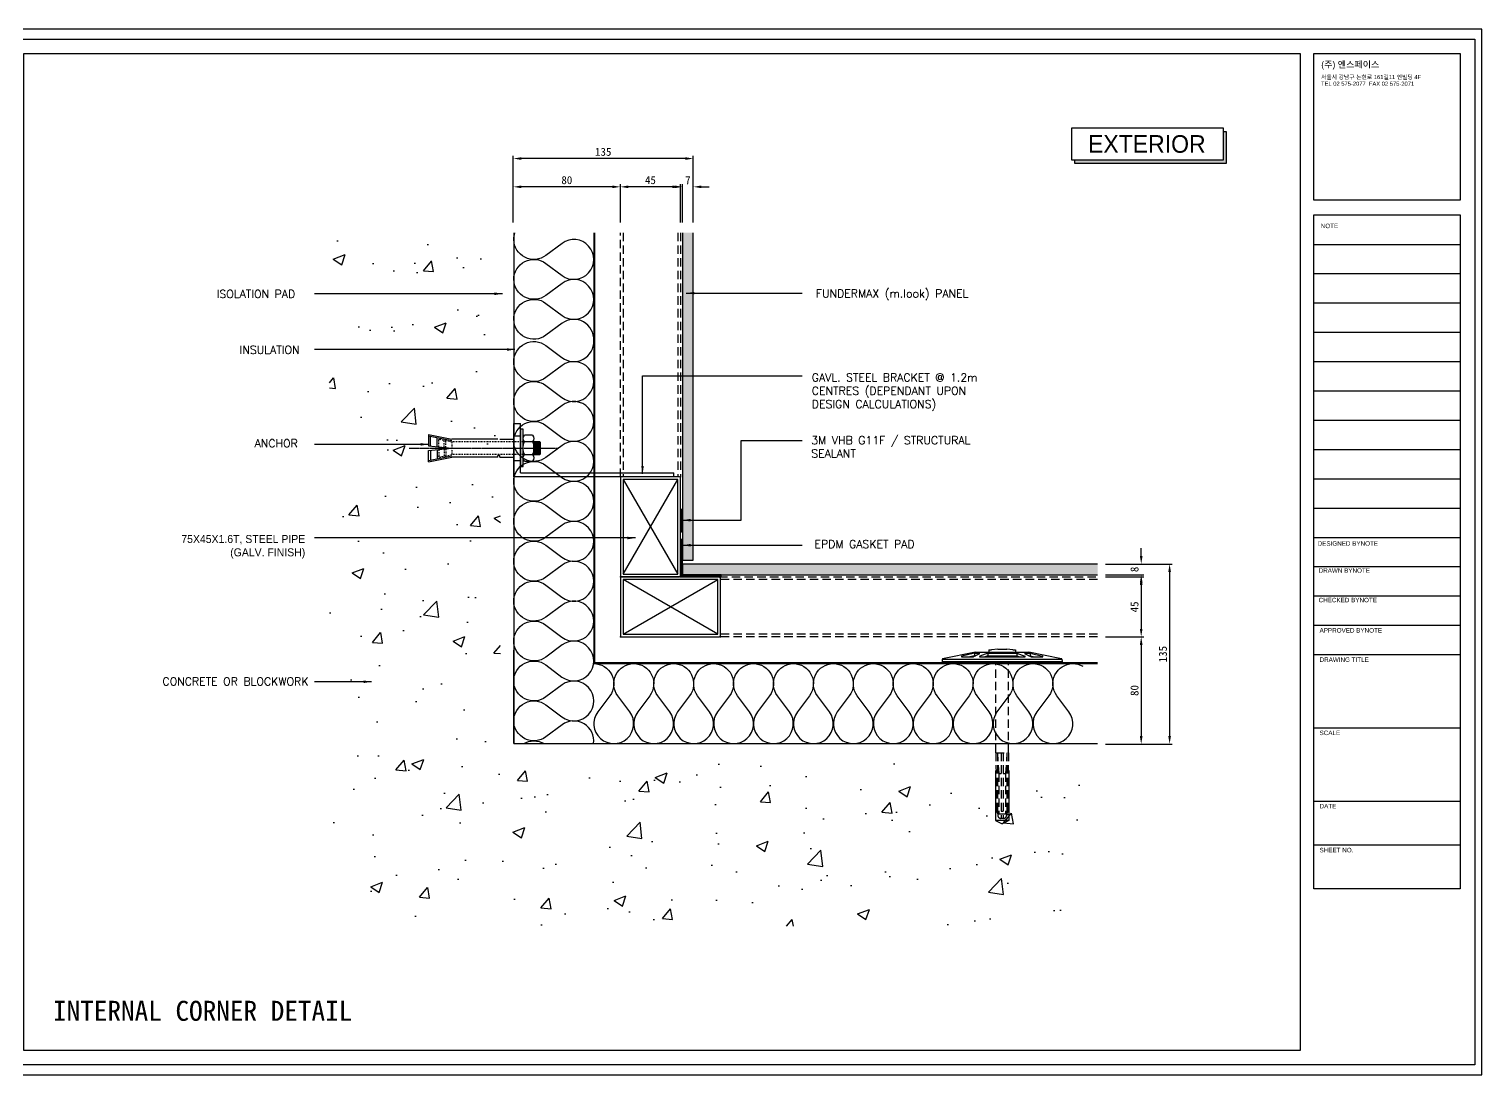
# Model space of a CAD drawing. Header units: millimetres. Extents: x 6755 to 21493, y 282 to 5565.
# Drawn here: x 19294 to 20384, y 2635 to 3419 of the extents above; entities that cross this region are included whole.
import ezdxf

# ---------------------------------------------------------------- set-up
doc = ezdxf.new("R2010")
doc.units = ezdxf.units.MM
doc.header["$MEASUREMENT"] = 0
for name, pattern in [('CENTER', [7.75, 7.25, -0.25, 0, -0.25]), ('DASHDOTX2', [2, 1, -0.5, 0, -0.5]), ('DASHED2', [9.525, 6.35, -3.175]), ('HIDDEN', [0.375, 0.25, -0.125])]:
    doc.linetypes.add(name, pattern=pattern)
for name, color, linetype in [('3', 3, 'Continuous'), ('Bolt', 1, 'Continuous'), ('BREATHER', 150, 'Continuous'), ('DIM', 1, 'Continuous'), ('Dims', 1, 'Continuous'), ('Dämmstoff Miwo', 6, 'Continuous'), ('INSULATION', 2, 'Continuous'), ('Pressings', 3, 'Continuous'), ('Structure', 6, 'Continuous')]:
    doc.layers.add(name, color=color, linetype=linetype)
for name, color, linetype, true_color in [('4', 4, 'Continuous', 0x00ffff), ('Components', 7, 'Continuous', 0x000000), ('nt', 7, 'Continuous', 0x994c00), ('TE 07', 7, 'Continuous', 0x000000), ('TEXT', 2, 'Continuous', 0xffff00)]:
    doc.layers.add(name, color=color, linetype=linetype, true_color=true_color)
doc.styles.add('Arial', font='arial.ttf')
doc.styles.add('HY울릉도L', font='Dotum.ttf')
doc.styles.add('style1', font='simplex.shx')
doc.dimstyles.new('Telling', dxfattribs={"dimscale": 2, "dimtxt": 3, "dimasz": 3, "dimexe": 1, "dimexo": 3, "dimgap": 1, "dimtad": 1, "dimdec": 1, "dimrnd": 1, "dimdsep": 46, "dimtxsty": 'Standard', "dimcen": 3, "dimclrd": 1, "dimclre": 1, "dimclrt": 2, "dimadec": 0, "dimazin": 0, "dimtfac": 1, "dimtdec": 1, "dimtofl": 0, "dimtmove": 0, "dimatfit": 0, "dimfxl": 1, "dimtolj": 1, "dimtzin": 0, "dimlwe": -1, "dimarcsym": 0})

# ---------------------------------------------------------------- blocks, each defined once
blk = doc.blocks.new('AL-TEMPLATE')
at = {"color": 9, "true_color": 0xc0c0c0}
for p, q in [((2716.82, 1392.97), (2800.02, 1392.97)), ((2716.82, 1376.33), (2800.02, 1376.33)), ((2716.82, 1359.69), (2800.02, 1359.69)), ((2716.82, 1343.05), (2800.02, 1343.05)), ((2716.82, 1326.41), (2800.02, 1326.41)), ((2716.82, 1309.77), (2800.02, 1309.77)), ((2716.82, 1293.13), (2800.02, 1293.13)), ((2716.82, 1276.49), (2800.02, 1276.49)), ((2716.82, 1259.85), (2800.02, 1259.85)), ((2716.82, 1243.21), (2800.02, 1243.21)), ((2716.82, 1209.93), (2800.02, 1209.93)), ((2716.82, 1193.29), (2800.02, 1193.29)), ((2716.82, 1176.65), (2800.02, 1176.65)), ((2716.82, 1118.41), (2800.02, 1118.41)), ((2716.82, 1076.81), (2800.02, 1076.81)), ((2716.82, 1051.85), (2800.02, 1051.85))]:
    blk.add_line(p, q, dxfattribs=at)
for points in [[(1976.34, 1509.45), (2808.34, 1509.45), (2808.34, 927.05), (1976.34, 927.05)], [(2716.82, 1501.32), (2800.02, 1501.32), (2800.02, 1418.12), (2716.82, 1418.12)], [(2716.82, 1409.8), (2800.02, 1409.8), (2800.02, 1026.89), (2716.82, 1026.89)]]:
    blk.add_lwpolyline(points, close=True, dxfattribs=at)
for points in [[(2716.82, 1226.57), (2800.02, 1226.57)], [(2716.82, 1160.01), (2800.02, 1160.01)]]:
    blk.add_lwpolyline(points, dxfattribs=at)
at = {"layer": 'nt', "color": 254, "linetype": 'Continuous', "true_color": 0xd6d6d6}
blk.add_lwpolyline([(1972.34, 1515.25), (1972.34, 921.25), (2812.34, 921.25), (2812.34, 1515.25)], close=True, dxfattribs=at)
at = {"layer": 'TE 07'}
blk.add_lwpolyline([(1984.07, 1501.32), (2709.08, 1501.32), (2709.08, 935.18), (1984.07, 935.18)], close=True, dxfattribs=at)
at = {"color": 150, "true_color": 0x007fff, "insert": (2721.06, 1496.93), "char_height": 3.6698, "width": 35.1369, "attachment_point": 1, "line_spacing_factor": 0.963855}
blk.add_mtext('\\fExpo M;(주) 엔스페이스', dxfattribs=at)
at = {"color": 7, "true_color": 0xffffff, "insert": (2720.94, 1489.17), "char_height": 2.3487, "width": 61.8214, "attachment_point": 1, "line_spacing_factor": 0.963855, "style": 'Arial'}
blk.add_mtext('\\fArial;서울시 강남구 논현로 161길11 엔빌딩 4F\\PTEL 02 575-2077  FAX 02 575-2071', dxfattribs=at)
at = {"color": 9, "true_color": 0xc0c0c0, "char_height": 2.5559, "attachment_point": 1, "line_spacing_factor": 0.963855}
for s, insert, width in [('\\fArial;NOTE', (2720.76, 1404.73), 11.9173), ('\\fArial;DESIGNED BYNOTE', (2719.01, 1224.39), 36.0906), ('\\fArial;DRAWN BYNOTE', (2719.56, 1209.04), 30.9788), ('\\fArial;CHECKED BYNOTE', (2719.56, 1192.25), 35.0282), ('\\fArial;APPROVED BYNOTE', (2720.1, 1175.04), 37.5533), ('\\fArial;DRAWING TITLE', (2720.1, 1158.4), 29.8086), ('\\fArial;SCALE', (2720.1, 1116.8), 13.8111), ('\\fArial;DATE', (2720.1, 1075.2), 11.517), ('\\fArial;SHEET NO.', (2720.1, 1050.24), 21.1247)]:
    blk.add_mtext(s, dxfattribs=dict(at, insert=insert, width=width))
blk = doc.blocks.new('Insulation Anchor')
at = {"layer": 'Components'}
for p, q in [((23834.6, 1327.2), (23832.3, 1322.3)), ((23834.6, 1317.3), (23832.3, 1322.3)), ((23834.6, 1317.3), (23834.6, 1327.2)), ((23872.3, 1327.2), (23834.6, 1327.2)), ((23872.3, 1317.3), (23834.6, 1317.3))]:
    blk.add_line(p, q, dxfattribs=at)
for points in [[(23953.9, 1367.3), (23952.3, 1366.3)], [(23952.3, 1366.3), (23952.3, 1278.3)], [(23953.9, 1367.3), (23953.9, 1277.3)], [(23955.6, 1367.2), (23953.9, 1367.3)], [(23955.6, 1367.2), (23955.6, 1277.5)], [(23955.9, 1366.9), (23955.9, 1366.9), (23955.9, 1366.9), (23955.9, 1367), (23955.8, 1367), (23955.8, 1367.1), (23955.7, 1367.1), (23955.6, 1367.2)], [(23960.9, 1342.3), (23955.9, 1366.9)], [(23957.8, 1352.5), (23957.8, 1352.5), (23957.8, 1352.6), (23957.8, 1352.7), (23957.7, 1352.7), (23957.6, 1352.7), (23957.6, 1352.7), (23957.5, 1352.7), (23957.4, 1352.6), (23957.3, 1352.5), (23957.3, 1352.5)], [(23957.3, 1352.5), (23957.3, 1344.1)], [(23960.1, 1343.1), (23957.8, 1352.5)], [(23958.2, 1343.1), (23957.3, 1346.6)], [(23957.3, 1344.1), (23957.4, 1343.9)], [(23959.7, 1339.4), (23957.4, 1343.9)], [(23958.2, 1343.1), (23958.2, 1342.4)], [(23960.1, 1343.1), (23958.2, 1343.1)], [(23960.1, 1343.1), (23960.1, 1339.5)], [(23960.9, 1342.3), (23960.9, 1302.3)], [(23957.8, 1339), (23957.8, 1339), (23957.8, 1339.1), (23957.7, 1339.1), (23957.7, 1339.2), (23957.6, 1339.2), (23957.6, 1339.2), (23957.5, 1339.2), (23957.5, 1339.1), (23957.4, 1339.1), (23957.4, 1339), (23957.3, 1339), (23957.3, 1339), (23957.3, 1338.9)], [(23957.3, 1338.9), (23957.3, 1305.3)], [(23960.1, 1333.1), (23958.2, 1333.1), (23957.3, 1335.3)], [(23960.1, 1333.1), (23957.8, 1339)], [(23958.2, 1333.1), (23958.2, 1311.2)], [(23959.7, 1339.4), (23959.7, 1339.4), (23959.7, 1339.3), (23959.8, 1339.3), (23959.8, 1339.3), (23959.9, 1339.3), (23960, 1339.3), (23960, 1339.3), (23960, 1339.3), (23960, 1339.4), (23960.1, 1339.4), (23960.1, 1339.5), (23960.1, 1339.5)], [(23960.1, 1333.1), (23960.1, 1311.2)], [(23962.6, 1332.3), (23960.9, 1332.3)], [(23962.6, 1332.3), (23962.6, 1330.3)], [(23963.1, 1325.6), (23962.6, 1330.3)], [(23958.2, 1327.2), (23957.3, 1327.2)], [(23962.6, 1314.3), (23963.1, 1318.9)], [(23963.1, 1325.6), (23963.1, 1318.9)], [(23958.2, 1317.4), (23957.3, 1317.4)], [(23960.1, 1311.2), (23958.2, 1311.2), (23957.3, 1309)], [(23960.1, 1311.2), (23957.8, 1305.2)], [(23962.6, 1312.3), (23960.9, 1312.3)], [(23962.6, 1314.3), (23962.6, 1312.3)], [(23955.9, 1277.7), (23960.9, 1302.3)], [(23957.3, 1305.3), (23957.3, 1305.2), (23957.4, 1305.2), (23957.4, 1305.1), (23957.5, 1305.1), (23957.5, 1305.1), (23957.6, 1305.1), (23957.6, 1305.1), (23957.7, 1305.1), (23957.7, 1305.1), (23957.8, 1305.1), (23957.8, 1305.2)], [(23960.1, 1301.4), (23958.2, 1301.4), (23957.3, 1297.9)], [(23957.4, 1300.6), (23957.3, 1300.4)], [(23957.3, 1300.4), (23957.3, 1292.2)], [(23959.7, 1305.1), (23957.4, 1300.6)], [(23960.1, 1301.4), (23957.8, 1292.1)], [(23958.2, 1302.3), (23958.2, 1301.4)], [(23960.1, 1305), (23960.1, 1305.1), (23960.1, 1305.1), (23960, 1305.2), (23960, 1305.2), (23960, 1305.3), (23959.9, 1305.3), (23959.8, 1305.3), (23959.8, 1305.2), (23959.7, 1305.2), (23959.7, 1305.2), (23959.7, 1305.1)], [(23960.1, 1305), (23960.1, 1301.4)], [(23957.3, 1292.2), (23957.3, 1292.1), (23957.3, 1292), (23957.4, 1292), (23957.4, 1291.9), (23957.5, 1291.9), (23957.5, 1291.9), (23957.6, 1291.9), (23957.6, 1291.9), (23957.7, 1291.9), (23957.7, 1291.9), (23957.8, 1291.9), (23957.8, 1292), (23957.8, 1292), (23957.8, 1292.1)], [(23955.6, 1277.5), (23953.9, 1277.3), (23952.3, 1278.3)], [(23955.6, 1277.5), (23955.7, 1277.5), (23955.8, 1277.5), (23955.8, 1277.5), (23955.9, 1277.5), (23955.9, 1277.6), (23955.9, 1277.6), (23955.9, 1277.7)]]:
    blk.add_lwpolyline(points, dxfattribs=at)
at = {"layer": 'Components', "linetype": 'HIDDEN', "ltscale": 25}
for points in [[(23838.4, 1325.6), (23838.3, 1325.5), (23838.2, 1325.5), (23838.1, 1325.5), (23838, 1325.5), (23837.9, 1325.5), (23837.8, 1325.4), (23837.7, 1325.4), (23837.6, 1325.3), (23837.5, 1325.3), (23837.4, 1325.3), (23837.3, 1325.2), (23837.3, 1325.2), (23837.2, 1325.1), (23837.1, 1325.1), (23837.1, 1325), (23837, 1324.9), (23836.9, 1324.9), (23836.8, 1324.8), (23836.8, 1324.7), (23836.7, 1324.6), (23836.7, 1324.6), (23836.6, 1324.5), (23836.6, 1324.4), (23836.6, 1324.3), (23836.5, 1324.2), (23836.5, 1324.1), (23836.4, 1324), (23836.4, 1323.9), (23836.4, 1323.9), (23836.4, 1323.7), (23836.3, 1323.7), (23836.3, 1323.5)], [(23836.3, 1321), (23836.3, 1320.9), (23836.4, 1320.8), (23836.4, 1320.8), (23836.4, 1320.6), (23836.4, 1320.5), (23836.5, 1320.5), (23836.5, 1320.3), (23836.6, 1320.3), (23836.6, 1320.2), (23836.6, 1320), (23836.7, 1320), (23836.7, 1319.9), (23836.8, 1319.8), (23836.8, 1319.8), (23836.9, 1319.7), (23837, 1319.6), (23837.1, 1319.6), (23837.1, 1319.5), (23837.2, 1319.4), (23837.3, 1319.3), (23837.3, 1319.3), (23837.4, 1319.3), (23837.5, 1319.2), (23837.6, 1319.2), (23837.7, 1319.1), (23837.8, 1319.1), (23837.9, 1319.1), (23838, 1319.1), (23838.1, 1319.1), (23838.2, 1319.1), (23838.3, 1319.1), (23838.4, 1319.1)], [(23836.4, 1323.5), (23836.4, 1321)], [(23885.5, 1323), (23836.4, 1323)], [(23885.5, 1321.5), (23836.4, 1321.5)], [(23839.8, 1325.6), (23838.4, 1325.6)], [(23839.8, 1319.1), (23838.4, 1319.1)], [(23841.8, 1326.7), (23839.8, 1325.5)], [(23841.8, 1325.8), (23839.8, 1325.2)], [(23839.8, 1325.5), (23839.8, 1319.1)], [(23870, 1324.9), (23839.8, 1324.9)], [(23870, 1319.8), (23839.8, 1319.8)], [(23841.8, 1318.7), (23839.8, 1319.3)], [(23841.8, 1317.9), (23839.8, 1319.1)], [(23885.5, 1327), (23841.8, 1326.7)], [(23841.8, 1326.7), (23841.8, 1326.7)], [(23885.5, 1325.8), (23841.8, 1325.8)], [(23841.8, 1325.8), (23841.8, 1324.9)], [(23841.8, 1323), (23841.8, 1321.5)], [(23841.8, 1319.8), (23841.8, 1318.7)], [(23885.5, 1318.7), (23841.8, 1318.7)], [(23885.5, 1325.8), (23870, 1324.9)], [(23870, 1324.9), (23870, 1323)], [(23870, 1321.5), (23870, 1319.8)], [(23885.5, 1318.7), (23870, 1319.8)], [(23885.5, 1327), (23952.3, 1327)], [(23885.5, 1327), (23885.5, 1317.5)], [(23885.5, 1317.6), (23841.8, 1317.9)], [(23841.8, 1317.9), (23841.8, 1317.9)], [(23885.5, 1317.6), (23952.3, 1317.6)]]:
    blk.add_lwpolyline(points, dxfattribs=at)
blk = doc.blocks.new('al-anchor')
at = {"layer": 'Bolt', "linetype": 'CENTER'}
blk.add_line((450.1, 842.4), (450.1, 731), dxfattribs=at)
at = {"layer": 'Bolt'}
for p, q in [((439.9, 827.7), (443.4, 810.2)), ((439.9, 827.7), (448.5, 827.7)), ((440.8, 827.7), (444.3, 810.3)), ((448.6, 826.2), (441.2, 826.2)), ((449.1, 821.3), (442.1, 821.3)), ((448.5, 827.7), (450.1, 810.2)), ((451.8, 827.7), (450.1, 810.2)), ((451.2, 821.3), (458.2, 821.3)), ((451.7, 826.2), (459.1, 826.2)), ((460.4, 827.7), (451.8, 827.7)), ((459.4, 827.7), (455.9, 810.3)), ((460.4, 827.7), (456.9, 810.3)), ((443.4, 775.8), (443.4, 810.2)), ((456.9, 775.8), (456.9, 810.3)), ((443.4, 774.2), (443.4, 763.9)), ((455.7, 774.2), (455.7, 775.8)), ((456.9, 775.8), (455.7, 775.8)), ((456.9, 774.2), (455.7, 774.2)), ((456.9, 774.2), (456.9, 763.9)), ((440.9, 763.9), (440.9, 758.9)), ((459.4, 763.9), (440.9, 763.9)), ((459.4, 763.9), (459.4, 758.9)), ((440.4, 749.9), (440.4, 755.9)), ((445.4, 744.4), (445.4, 755.9)), ((454.9, 755.9), (454.9, 744.4)), ((459.9, 755.9), (459.9, 749.9)), ((454.9, 748.9), (445.4, 748.9)), ((454.9, 748.4), (445.4, 748.4)), ((454.9, 747.9), (445.4, 747.9)), ((454.9, 747.4), (445.4, 747.4)), ((454.9, 746.9), (445.4, 746.9)), ((454.9, 746.4), (445.4, 746.4)), ((454.9, 745.9), (445.4, 745.9)), ((454.9, 745.4), (445.4, 745.4)), ((454.9, 744.9), (445.4, 744.9)), ((454.9, 744.4), (445.4, 744.4)), ((445.4, 744.4), (445.9, 743.9)), ((454.4, 743.9), (445.9, 743.9)), ((454.4, 743.9), (454.9, 744.4))]:
    blk.add_line(p, q, dxfattribs=at)
at = {"layer": 'Bolt', "linetype": 'DASHDOTX2'}
for p, q in [((443.5, 819.5), (445.3, 810.3)), ((449.2, 820), (444, 820)), ((451.1, 820), (456.3, 820)), ((456.8, 819.5), (455, 810.3)), ((449.6, 816.1), (444.1, 816.1)), ((449.7, 814.8), (444.4, 814.8)), ((445.4, 755.9), (445.4, 810.2)), ((445.4, 810.2), (454.9, 810.2)), ((450.6, 814.8), (455.9, 814.8)), ((450.7, 816.1), (456.1, 816.1)), ((454.9, 755.9), (454.9, 810.2))]:
    blk.add_line(p, q, dxfattribs=at)
at = {"layer": 'Bolt'}
blk.add_lwpolyline([(436, 758.9), (464, 758.9), (464, 756.9), (436, 756.9)], close=True, dxfattribs=at)
at = {"layer": 'Bolt', "linetype": 'DASHDOTX2'}
for centre, start, end in [((444, 819.5), 91.5299, 176.3045), ((456.3, 819.5), 3.6955, 88.4701)]:
    blk.add_arc(centre, 0.513, start, end, dxfattribs=at)
at = {"layer": 'Bolt'}
for centre, radius, start, end in [((442.9, 753.3), 3.58, 45.683, 134.317), ((450.1, 745.3), 11.6, 65.7903, 114.2097), ((457.4, 753.3), 3.58, 45.683, 134.317), ((442.9, 752.4), 3.58, 225.683, 314.317), ((450.1, 760.4), 11.6, 245.7903, 294.2097), ((457.4, 752.4), 3.58, 225.683, 314.317)]:
    blk.add_arc(centre, radius, start, end, dxfattribs=at)
blk = doc.blocks.new('75-45_pipe')
at = {"layer": '3', "color": 4}
for p, q in [((-3668.1, 5689.5), (-3739.1, 5648.5)), ((-3739.1, 5689.5), (-3668.1, 5648.5))]:
    blk.add_line(p, q, dxfattribs=at)
blk.add_lwpolyline([(-3740.1, 5646.5), (-3667.1, 5646.5, 0.414214), (-3666.1, 5647.5), (-3666.1, 5690.5, 0.414214), (-3667.1, 5691.5), (-3740.1, 5691.5, 0.414214), (-3741.1, 5690.5), (-3741.1, 5647.5, 0.414214)], format="xyb", close=True, dxfattribs=at)
blk.add_lwpolyline([(-3739.1, 5648.5), (-3668.1, 5648.5), (-3668.1, 5689.5), (-3739.1, 5689.5)], close=True, dxfattribs=at)
at = {"layer": 'DIM'}
for p in [(-3741.1, 5691.5), (-3666.1, 5691.5), (-3741.1, 5646.5), (-3666.1, 5646.5)]:
    blk.add_point(p, dxfattribs=at)
blk = doc.blocks.new('AL-BRACKET')
at = {"layer": 'Pressings'}
for p, q in [((-5145.6, 4124.6), (-5185.6, 4124.6)), ((-5185.6, 4124.6), (-5185.6, 4119.6)), ((-5148.6, 4119.6), (-5185.6, 4119.6)), ((-5148.6, 4119.6), (-5148.6, 4004.6)), ((-5145.6, 4004.6), (-5145.6, 4124.6)), ((-5145.6, 4004.6), (-5148.6, 4004.6))]:
    blk.add_line(p, q, dxfattribs=at)
blk = doc.blocks.new('*D172')
at = {"layer": 'Defpoints', "color": 0, "transparency": 16777216}
for p in [(19784.5, 3300.3), (19784.5, 3267.6), (19792.5, 3267.6)]:
    blk.add_point(p, dxfattribs=at)
at = {"layer": 'Dims', "color": 1, "transparency": 16777216}
for p, q in [((19784.5, 3273.6), (19784.5, 3302.3)), ((19792.5, 3273.6), (19792.5, 3302.3))]:
    blk.add_line(p, q, dxfattribs=at)
at = {"layer": 'Dims', "color": 1, "lineweight": -2, "transparency": 16777216}
for p, q in [((19778.5, 3300.3), (19772.5, 3300.3)), ((19798.5, 3300.3), (19804.5, 3300.3))]:
    blk.add_line(p, q, dxfattribs=at)
at = {"layer": 'Dims', "color": 1, "transparency": 16777216}
for points in [[(19778.5, 3301.3), (19778.5, 3299.3), (19784.5, 3300.3)], [(19798.5, 3301.3), (19798.5, 3299.3), (19792.5, 3300.3)]]:
    blk.add_solid(points, dxfattribs=at)
at = {"layer": 'Dims', "color": 2, "transparency": 16777216, "insert": (19788.5, 3305.3), "char_height": 6, "attachment_point": 5}
blk.add_mtext('\\A1;7', dxfattribs=at)
blk = doc.blocks.new('*D173')
at = {"layer": 'Defpoints', "color": 0, "transparency": 16777216}
for p in [(19737.9, 3300.3), (19737.9, 3267.6), (19782.9, 3267.6)]:
    blk.add_point(p, dxfattribs=at)
at = {"layer": 'Dims', "color": 1, "transparency": 16777216}
for p, q in [((19737.9, 3273.6), (19737.9, 3302.3)), ((19782.9, 3273.6), (19782.9, 3302.3))]:
    blk.add_line(p, q, dxfattribs=at)
at = {"layer": 'Dims', "color": 1, "lineweight": -2, "transparency": 16777216}
blk.add_line((19776.9, 3300.3), (19743.9, 3300.3), dxfattribs=at)
at = {"layer": 'Dims', "color": 1, "transparency": 16777216}
for points in [[(19743.9, 3301.3), (19743.9, 3299.3), (19737.9, 3300.3)], [(19776.9, 3301.3), (19776.9, 3299.3), (19782.9, 3300.3)]]:
    blk.add_solid(points, dxfattribs=at)
at = {"layer": 'Dims', "color": 2, "transparency": 16777216, "insert": (19760.4, 3305.3), "char_height": 6, "attachment_point": 5}
blk.add_mtext('\\A1;45', dxfattribs=at)
blk = doc.blocks.new('*D174')
at = {"layer": 'Defpoints', "color": 0, "transparency": 16777216}
for p in [(19657.5, 3300.3), (19657.5, 3268.2), (19737.9, 3268.2)]:
    blk.add_point(p, dxfattribs=at)
at = {"layer": 'Dims', "color": 1, "transparency": 16777216}
for p, q in [((19657.5, 3274.2), (19657.5, 3302.3)), ((19737.9, 3274.2), (19737.9, 3302.3))]:
    blk.add_line(p, q, dxfattribs=at)
at = {"layer": 'Dims', "color": 1, "lineweight": -2, "transparency": 16777216}
blk.add_line((19731.9, 3300.3), (19663.5, 3300.3), dxfattribs=at)
at = {"layer": 'Dims', "color": 1, "transparency": 16777216}
for points in [[(19663.5, 3301.3), (19663.5, 3299.3), (19657.5, 3300.3)], [(19731.9, 3301.3), (19731.9, 3299.3), (19737.9, 3300.3)]]:
    blk.add_solid(points, dxfattribs=at)
at = {"layer": 'Dims', "color": 2, "transparency": 16777216, "insert": (19697.7, 3305.3), "char_height": 6, "attachment_point": 5}
blk.add_mtext('\\A1;80', dxfattribs=at)
blk = doc.blocks.new('*D175')
at = {"layer": 'Defpoints', "color": 0, "transparency": 16777216}
for p in [(19657.5, 3321.5), (19657.5, 3267.6), (19792.5, 3267.6)]:
    blk.add_point(p, dxfattribs=at)
at = {"layer": 'Dims', "color": 1, "transparency": 16777216}
for p, q in [((19657.5, 3273.6), (19657.5, 3323.5)), ((19792.5, 3273.6), (19792.5, 3323.5))]:
    blk.add_line(p, q, dxfattribs=at)
at = {"layer": 'Dims', "color": 1, "lineweight": -2, "transparency": 16777216}
blk.add_line((19786.5, 3321.5), (19663.5, 3321.5), dxfattribs=at)
at = {"layer": 'Dims', "color": 1, "transparency": 16777216}
for points in [[(19663.5, 3322.5), (19663.5, 3320.5), (19657.5, 3321.5)], [(19786.5, 3322.5), (19786.5, 3320.5), (19792.5, 3321.5)]]:
    blk.add_solid(points, dxfattribs=at)
at = {"layer": 'Dims', "color": 2, "transparency": 16777216, "insert": (19725, 3326.5), "char_height": 6, "attachment_point": 5}
blk.add_mtext('\\A1;135', dxfattribs=at)
blk = doc.blocks.new('*D176')
at = {"layer": 'Defpoints', "color": 0, "transparency": 16777216}
for p in [(20095.7, 3017.5), (20095.7, 3009.5), (20128.4, 3009.5)]:
    blk.add_point(p, dxfattribs=at)
at = {"layer": 'Dims', "color": 1, "lineweight": -2, "transparency": 16777216}
for p, q in [((20128.4, 3023.5), (20128.4, 3029.5)), ((20128.4, 3003.5), (20128.4, 2997.5))]:
    blk.add_line(p, q, dxfattribs=at)
at = {"layer": 'Dims', "color": 1, "transparency": 16777216}
for p, q in [((20101.7, 3017.5), (20130.4, 3017.5)), ((20101.7, 3009.5), (20130.4, 3009.5))]:
    blk.add_line(p, q, dxfattribs=at)
for points in [[(20127.4, 3023.5), (20129.4, 3023.5), (20128.4, 3017.5)], [(20127.4, 3003.5), (20129.4, 3003.5), (20128.4, 3009.5)]]:
    blk.add_solid(points, dxfattribs=at)
at = {"layer": 'Dims', "color": 2, "transparency": 16777216, "insert": (20123.4, 3013.5), "char_height": 6, "attachment_point": 5, "rotation": 90}
blk.add_mtext('\\A1;8', dxfattribs=at)
blk = doc.blocks.new('*D177')
at = {"layer": 'Defpoints', "color": 0, "transparency": 16777216}
for p in [(20095.7, 3007.9), (20095.7, 2962.9), (20128.4, 2962.9)]:
    blk.add_point(p, dxfattribs=at)
at = {"layer": 'Dims', "color": 1, "transparency": 16777216}
for p, q in [((20101.7, 3007.9), (20130.4, 3007.9)), ((20101.7, 2962.9), (20130.4, 2962.9))]:
    blk.add_line(p, q, dxfattribs=at)
at = {"layer": 'Dims', "color": 1, "lineweight": -2, "transparency": 16777216}
blk.add_line((20128.4, 3001.9), (20128.4, 2968.9), dxfattribs=at)
at = {"layer": 'Dims', "color": 1, "transparency": 16777216}
for points in [[(20127.4, 3001.9), (20129.4, 3001.9), (20128.4, 3007.9)], [(20127.4, 2968.9), (20129.4, 2968.9), (20128.4, 2962.9)]]:
    blk.add_solid(points, dxfattribs=at)
at = {"layer": 'Dims', "color": 2, "transparency": 16777216, "insert": (20123.4, 2985.4), "char_height": 6, "attachment_point": 5, "rotation": 90}
blk.add_mtext('\\A1;45', dxfattribs=at)
blk = doc.blocks.new('*D178')
at = {"layer": 'Defpoints', "color": 0, "transparency": 16777216}
for p in [(20096.3, 2962.9), (20096.3, 2882.5), (20128.4, 2882.5)]:
    blk.add_point(p, dxfattribs=at)
at = {"layer": 'Dims', "color": 1, "transparency": 16777216}
for p, q in [((20102.3, 2962.9), (20130.4, 2962.9)), ((20102.3, 2882.5), (20130.4, 2882.5))]:
    blk.add_line(p, q, dxfattribs=at)
at = {"layer": 'Dims', "color": 1, "lineweight": -2, "transparency": 16777216}
blk.add_line((20128.4, 2956.9), (20128.4, 2888.5), dxfattribs=at)
at = {"layer": 'Dims', "color": 1, "transparency": 16777216}
for points in [[(20127.4, 2956.9), (20129.4, 2956.9), (20128.4, 2962.9)], [(20127.4, 2888.5), (20129.4, 2888.5), (20128.4, 2882.5)]]:
    blk.add_solid(points, dxfattribs=at)
at = {"layer": 'Dims', "color": 2, "transparency": 16777216, "insert": (20123.4, 2922.7), "char_height": 6, "attachment_point": 5, "rotation": 90}
blk.add_mtext('\\A1;80', dxfattribs=at)
blk = doc.blocks.new('*D179')
at = {"layer": 'Defpoints', "color": 0, "transparency": 16777216}
for p in [(20095.7, 3017.5), (20095.7, 2882.5), (20149.7, 2882.5)]:
    blk.add_point(p, dxfattribs=at)
at = {"layer": 'Dims', "color": 1, "transparency": 16777216}
for p, q in [((20101.7, 3017.5), (20151.7, 3017.5)), ((20101.7, 2882.5), (20151.7, 2882.5))]:
    blk.add_line(p, q, dxfattribs=at)
at = {"layer": 'Dims', "color": 1, "lineweight": -2, "transparency": 16777216}
blk.add_line((20149.7, 3011.5), (20149.7, 2888.5), dxfattribs=at)
at = {"layer": 'Dims', "color": 1, "transparency": 16777216}
for points in [[(20148.7, 3011.5), (20150.7, 3011.5), (20149.7, 3017.5)], [(20148.7, 2888.5), (20150.7, 2888.5), (20149.7, 2882.5)]]:
    blk.add_solid(points, dxfattribs=at)
at = {"layer": 'Dims', "color": 2, "transparency": 16777216, "insert": (20144.7, 2950), "char_height": 6, "attachment_point": 5, "rotation": 90}
blk.add_mtext('\\A1;135', dxfattribs=at)

msp = doc.modelspace()

# ---------------------------------------------------------------- hatches: boundary and pattern name
h = msp.add_hatch()
h.set_pattern_fill('NET3', color=256, scale=0.15, angle=270, style=0)
h.set_pattern_definition([(270, (15909.4571, -2070.87683), (0.47625, -9e-17), []), (330, (15909.4571, -2070.87683), (0.238125, 0.4124446), []), (30, (15909.4571, -2070.87683), (-0.238125, 0.4124446), [])])
h.paths.add_polyline_path([(19783.399, 3058.674, 0.41421356), (19782.899, 3058.174), (19782.899, 3042.174, 0.41421356), (19783.399, 3041.674), (19783.999, 3041.674, 0.41421356), (19784.499, 3042.174), (19784.499, 3058.174, 0.41421356), (19783.999, 3058.674)])
h = msp.add_hatch()
h.set_pattern_fill('JIS_WOOD', color=256, angle=-90, style=0)
h.set_pattern_definition([(315, (15783.94244, -2099.1653), (0.5, 0.5), [])])
h.paths.add_polyline_path([(19784.499, 3007.886), (19784.499, 3035.886), (19782.899, 3035.886), (19782.899, 3007.886)])
h = msp.add_hatch()
h.set_pattern_fill('JIS_WOOD', color=256, style=0)
h.set_pattern_definition([(45, (24915.64996, -991.071), (-0.5, 0.5), [])])
h.paths.add_polyline_path([(19796.549, 3009.486), (19784.499, 3009.486), (19784.499, 3007.886), (19796.549, 3007.886)])
h = msp.add_hatch()
h.set_pattern_fill('NET3', color=256, scale=0.15, angle=180, style=0)
h.set_pattern_definition([(180, (14683.99815, 7008.44223), (-6e-17, -0.47625), []), (240, (14683.99815, 7008.44223), (0.4124446, -0.238125), []), (300, (14683.99815, 7008.44223), (0.4124446, 0.238125), [])])
h.paths.add_polyline_path([(19813.549, 3008.386, -0.41421356), (19813.049, 3007.886), (19797.049, 3007.886, -0.41421356), (19796.549, 3008.386), (19796.549, 3008.986, -0.41421356), (19797.049, 3009.486), (19813.049, 3009.486, -0.41421356), (19813.549, 3008.986)])
at = {"layer": '4'}
h = msp.add_hatch(dxfattribs=at)
h.set_pattern_fill('AR-SAND', color=30, scale=0.2, style=0)
h.set_pattern_definition([(37.5, (18179.764, -1783.409), (-0.320006, 9.788265), [0, -7.7216, 0, -8.636, 0, -8.255]), (7.5, (18179.764, -1783.409), (8.990466, 14.336502), [0, -4.1656, 0, -6.9596, 0, -2.667]), (327.5, (18173.5156, -1783.409), (15.819847, 0.028744), [0, -2.54, 0, -9.144, 0, -11.938]), (317.5, (18173.516, -1783.409), (15.27113, 4.458586), [0, -1.27, 0, -5.9944, 0, -6.858])])
h.paths.add_polyline_path([(20105.299, 3017.486), (20105.299, 3009.486)])
h.paths.add_polyline_path([(19792.499, 3265.886), (19784.499, 3265.886), (19784.499, 3020.486), (19792.499, 3020.486)])
h.paths.add_polyline_path([(20095.699, 3009.486), (20095.699, 3017.486), (19784.499, 3017.486), (19784.499, 3009.486)])
at = {"layer": 'DIM'}
msp.add_hatch(color=6, dxfattribs=at).paths.add_polyline_path([(20192.172, 3341.89), (20189.775, 3341.89), (20189.775, 3320.354), (20078.74, 3320.354), (20078.74, 3317.793), (20192.172, 3317.793)])
at = {"layer": 'Structure'}
h = msp.add_hatch(dxfattribs=at)
h.set_pattern_fill('AR-CONC', color=256, scale=0.5, style=0)
h.set_pattern_definition([(50, (18282.03, -1817.49), (91.0923, -7.9695), [9.525, -104.775]), (355, (18282.03, -1817.49), (-17.6217, 95.5284), [7.62, -83.8203]), (100.4514, (18289.62, -1818.15), (73.4706, 87.5589), [8.095, -89.0451]), (46.1842, (18282.03, -1792.09), (135.5395, -21.0212), [14.2875, -157.1625]), (96.6356, (18293.32, -1793.84), (118.702, 123.713), [12.1425, -133.5678]), (351.1842, (18282.03, -1792.09), (118.702, 123.713), [11.43, -125.73]), (21, (18294.73, -1798.44), (75.8072, -51.1326), [9.525, -104.775]), (326, (18294.73, -1798.44), (30.901, 92.094), [7.62, -83.82]), (71.4514, (18301.045, -1802.7), (106.7082, 40.9614), [8.095, -89.045]), (37.5, (18282.028, -1817.487), (1.5443, 42.27752), [0, -82.804, 0, -85.09, 0, -84.1375]), (7.5, (18282.03, -1817.487), (33.40983, 50.0903), [0, -48.514, 0, -80.899, 0, -32.0675]), (327.5, (18253.707, -1817.487), (67.7953, -2.86437), [0, -31.75, 0, -99.06, 0, -131.445]), (317.5, (18241.007, -1817.49), (74.0646, 12.71325), [0, -41.275, 0, -65.786, 0, -93.345])])
h.paths.add_polyline_path([(19519.792, 2746.044), (20095.699, 2746.044), (20095.699, 2872.886), (19647.905, 2872.886), (19647.899, 3265.886), (19519.792, 3265.886)])

# ---------------------------------------------------------------- linework, layer by layer
at = {"layer": '3', "color": 8, "linetype": 'DASHED2'}
for p, q in [((19737.899, 3082.886), (19737.899, 3265.886)), ((19739.899, 3265.886), (19739.899, 3082.886)), ((19780.899, 3265.886), (19780.899, 3082.886)), ((19782.899, 3265.886), (19782.899, 3082.886)), ((19811.899, 3007.886), (20095.699, 3007.886)), ((20095.699, 3005.886), (19812.899, 3005.886)), ((20095.699, 2964.886), (19812.899, 2964.886)), ((20095.699, 2962.886), (19812.899, 2962.886))]:
    msp.add_line(p, q, dxfattribs=at)
at = {"layer": '4', "color": 30}
for points in [[(19784.499, 3265.886), (19784.499, 3020.486), (19792.499, 3020.486), (19792.499, 3265.886)], [(20095.699, 3017.486), (19784.499, 3017.486), (19784.499, 3009.486), (20095.699, 3009.486)]]:
    msp.add_lwpolyline(points, dxfattribs=at)
at = {"layer": 'BREATHER', "linetype": 'HIDDEN', "ltscale": 25, "const_width": 1}
msp.add_lwpolyline([(19718.64, 3265.886), (19718.64, 2943.648), (20095.699, 2943.648)], dxfattribs=at)
at = {"layer": 'Components'}
for points in [[(19782.899, 3042.174), (19782.899, 3058.174, -0.41421356), (19783.399, 3058.674), (19783.999, 3058.674, -0.41421356), (19784.499, 3058.174), (19784.499, 3042.174, -0.41421356), (19783.999, 3041.674), (19783.399, 3041.674, -0.41421356), (19782.899, 3042.174)], [(19797.049, 3007.886), (19813.049, 3007.886, 0.41421356), (19813.549, 3008.386), (19813.549, 3008.986, 0.41421356), (19813.049, 3009.486), (19797.049, 3009.486, 0.41421356), (19796.549, 3008.986), (19796.549, 3008.386, 0.41421356), (19797.049, 3007.886)]]:
    msp.add_lwpolyline(points, format="xyb", dxfattribs=at)
for points in [[(19784.499, 3007.886), (19784.499, 3035.886), (19782.899, 3035.886), (19782.899, 3007.886)], [(19796.549, 3009.486), (19784.499, 3009.486), (19784.499, 3007.886), (19796.549, 3007.886)]]:
    msp.add_lwpolyline(points, close=True, dxfattribs=at)
at = {"layer": 'DIM', "color": 6}
msp.add_lwpolyline([(20076.343, 3344.451), (20189.775, 3344.451), (20189.775, 3320.354), (20076.343, 3320.354)], close=True, dxfattribs=at)
msp.add_lwpolyline([(20189.775, 3341.89), (20192.172, 3341.89), (20192.172, 3317.793), (20078.74, 3317.793), (20078.74, 3320.354)], dxfattribs=at)
at = {"layer": 'Dims'}
msp.add_line((19828.52, 3110.02), (19874.223, 3110.02), dxfattribs=at)
at = {"layer": 'Dämmstoff Miwo'}
msp.add_line((19657.899, 2882.886), (19657.899, 2952.886), dxfattribs=at)
at = {"layer": 'INSULATION'}
for p, q in [((19717.899, 3265.886), (19717.899, 2942.886)), ((19717.899, 2942.886), (20095.699, 2942.886))]:
    msp.add_line(p, q, dxfattribs=at)
for points in [[(19717.764, 2882.886, 0.66370765), (19694.113, 2896.964), (19681.995, 2887.94, -0.61124568), (19657.905, 2899.86, -0.61592552), (19682.034, 2911.905), (19694.074, 2902.878, 1.98288671), (19694.113, 2926.896), (19681.995, 2917.872, -0.61124555), (19657.905, 2929.792, -0.61592565), (19682.034, 2941.837), (19694.074, 2932.81, 1.98288671), (19694.113, 2956.827), (19681.995, 2947.803, -0.61124553), (19657.905, 2959.723, -0.61592568), (19682.034, 2971.768), (19694.074, 2962.741, 1.98288671), (19694.113, 2986.759), (19681.995, 2977.735, -0.61124574), (19657.905, 2989.655, -0.61592545), (19682.034, 3001.7), (19694.074, 2992.673, 1.98288671), (19694.113, 3016.691), (19681.995, 3007.666, -0.61124518), (19657.905, 3019.586, -0.61592604), (19682.034, 3031.632), (19694.074, 3022.605, 1.98288671), (19694.113, 3046.622), (19681.995, 3037.598, -0.61124506), (19657.905, 3049.518, -0.61592616), (19682.034, 3061.563), (19694.074, 3052.536, 1.98288671), (19694.113, 3076.554), (19681.995, 3067.53, -0.61124503), (19657.905, 3079.45, -0.61592619), (19682.034, 3091.495), (19694.074, 3082.468, 1.98288671), (19694.113, 3106.485), (19681.995, 3097.461, -0.61124525), (19657.905, 3109.381, -0.61592596), (19682.034, 3121.426), (19694.074, 3112.399, 1.98288671), (19694.113, 3136.417), (19681.995, 3127.393, -0.61124575), (19657.905, 3139.313, -0.61592544), (19682.034, 3151.358), (19694.074, 3142.331, 1.98288671), (19694.113, 3166.349), (19681.995, 3157.324, -0.61124564), (19657.905, 3169.245, -0.61592556), (19682.034, 3181.29), (19694.074, 3172.263, 0.63369107), (19717.887, 3185.007, 0.63804134), (19694.127, 3198.014), (19682.009, 3188.99, -0.61124568), (19657.919, 3200.91, -0.61592552), (19682.048, 3212.955), (19694.088, 3203.928, 1.98288671), (19694.127, 3227.946), (19682.009, 3218.922, -0.61124555), (19657.919, 3230.842, -0.61592565), (19682.048, 3242.887), (19694.088, 3233.86, 1.98288671), (19694.127, 3257.878), (19682.009, 3248.853, -0.61124553), (19657.919, 3260.773, -0.08662722), (19658.831, 3265.886)], [(19717.899, 2942.886, -0.61592616), (19729.944, 2918.757), (19720.917, 2906.717, 1.98288671), (19744.935, 2906.678), (19735.911, 2918.796, -0.61124503), (19747.831, 2942.886, -0.61592619), (19759.876, 2918.757), (19750.849, 2906.717, 1.98288671), (19774.866, 2906.678), (19765.842, 2918.796, -0.61124525), (19777.762, 2942.886, -0.61592596), (19789.807, 2918.757), (19780.78, 2906.717, 1.98288671), (19804.798, 2906.678), (19795.774, 2918.796, -0.61124575), (19807.694, 2942.886, -0.61592544), (19819.739, 2918.757), (19810.712, 2906.717, 1.98288671), (19834.73, 2906.678), (19825.706, 2918.796, -0.61124564), (19837.626, 2942.886, -0.61592565), (19849.671, 2918.757), (19840.644, 2906.717, 1.98288671), (19864.661, 2906.678), (19855.637, 2918.796, -0.61124553), (19867.557, 2942.886, -0.61592568), (19879.602, 2918.757), (19870.575, 2906.717, 1.98288671), (19894.593, 2906.678), (19885.569, 2918.796, -0.61124574), (19897.489, 2942.886, -0.61592545), (19909.534, 2918.757), (19900.507, 2906.717, 1.98288671), (19924.525, 2906.678), (19915.5, 2918.796, -0.61124518), (19927.42, 2942.886, -0.61592604), (19939.465, 2918.757), (19930.438, 2906.717, 1.98288671), (19954.456, 2906.678), (19945.432, 2918.796, -0.61124506), (19957.352, 2942.886, -0.61592616), (19969.397, 2918.757), (19960.37, 2906.717, 1.98288671), (19984.388, 2906.678), (19975.364, 2918.796, -0.61124503), (19987.284, 2942.886, -0.61592619), (19999.329, 2918.757), (19990.302, 2906.717, 1.98288671), (20014.319, 2906.678), (20005.295, 2918.796, -0.61124525), (20017.215, 2942.886, -0.61592596), (20029.26, 2918.757), (20020.233, 2906.717, 1.98288671), (20044.251, 2906.678), (20035.227, 2918.796, -0.61124575), (20047.147, 2942.886, -0.61592544), (20059.192, 2918.757), (20050.165, 2906.717, 1.98288671), (20074.183, 2906.678), (20065.158, 2918.796, -0.61124564), (20077.078, 2942.886, -0.13103483), (20084.589, 2940.853)], [(19665.347, 2882.886, -0.27239164), (19680.662, 2882.886)]]:
    msp.add_lwpolyline(points, format="xyb", dxfattribs=at)
at = {"layer": 'Structure', "linetype": 'Continuous'}
for p, q in [((19657.899, 3265.886), (19657.899, 2882.886)), ((19657.899, 2882.886), (20095.699, 2882.886))]:
    msp.add_line(p, q, dxfattribs=at)

# ---------------------------------------------------------------- block references
at = {"xscale": -1, "rotation": 90}
for name, p in [('al-anchor', (20421.775, 3554.523)), ('AL-BRACKET', (23782.516, -2062.665))]:
    msp.add_blockref(name, p, dxfattribs=at)
at = {"layer": '4', "xscale": 1.32, "yscale": 1.32, "zscale": 1.32}
msp.add_blockref('AL-TEMPLATE', (16671.612, 1418.454), dxfattribs=at)
at = {"layer": 'DIM'}
for p, rotation in [((25429.398, 6749.01), 90), ((16071.774, 8654.384), 180)]:
    msp.add_blockref('75-45_pipe', p, dxfattribs=dict(at, rotation=rotation))
at = {"layer": 'Structure', "rotation": 90}
msp.add_blockref('Insulation Anchor', (21346.424, -21009.445), dxfattribs=at)

# ---------------------------------------------------------------- texts
at = {"layer": 'TEXT', "color": 7, "style": 'HY울릉도L'}
msp.add_text('EXTERIOR', height=13.2001, dxfattribs=at).set_placement((20088.461, 3325.858))
at = {"layer": 'TEXT'}
msp.add_text('INTERNAL CORNER DETAIL', height=15, dxfattribs=at).set_placement((19312.394, 2675.068))
at = {"layer": 'TEXT', "char_height": 6, "style": 'style1'}
for s, insert, width, attachment_point in [('ISOLATION PAD', (19435.134, 3222.978), 1.818989403545856e-12, 1), ('FUNDERMAX (m.look) PANEL', (19884.413, 3223.332), 153.91383, 1), ('INSULATION', (19452.317, 3181.122), 63.01319, 1), ('\\pxql;GAVL. STEEL BRACKET @ 1.2m CENTRES (DEPENDANT UPON DESIGN CALCULATIONS)', (19881.412, 3160.407), 147.63272, 1), ('ANCHOR', (19463.572, 3111.032), 1.818989403545856e-12, 1), ('3M VHB G11F / STRUCTURAL SEALANT', (19880.992, 3113.347), 147.63272, 1), ('{\\fHY울릉도L|b0|i0|c129|p18;75X45X1.6T, STEEL PIPE\\P(GALV. FINISH)}', (19501.557, 3039.298), 168.52677, 3), ('EPDM GASKET PAD ', (19883.38, 3035.487), 147.63272, 1), ('\\pxqr;CONCRETE OR BLOCKWORK', (19329.611, 2932.488), 174.41524, 1)]:
    msp.add_mtext(s, dxfattribs=dict(at, insert=insert, width=width, attachment_point=attachment_point))

# ---------------------------------------------------------------- dimensions: what is measured, and where the dimension line sits
at = {"layer": 'Dims'}
for base, p1, p2, angle, picture, middle in [((19657.499, 3321.506), (19792.499, 3267.552), (19657.499, 3267.552), 180, '*D175', (19724.999, 3326.506)), ((19657.499, 3300.291), (19737.899, 3268.177), (19657.499, 3268.177), 180, '*D174', (19697.699, 3305.291)), ((19737.899, 3300.291), (19782.899, 3267.552), (19737.899, 3267.552), 180, '*D173', (19760.399, 3305.291)), ((20149.653, 2882.486), (20095.699, 3017.486), (20095.699, 2882.486), 270, '*D179', (20144.653, 2949.986)), ((20128.439, 2962.886), (20095.699, 3007.886), (20095.699, 2962.886), 270, '*D177', (20123.439, 2985.386)), ((20128.439, 2882.486), (20096.324, 2962.886), (20096.324, 2882.486), 270, '*D178', (20123.439, 2922.686))]:
    dim = msp.add_linear_dim(base=base, p1=p1, p2=p2, angle=angle, dimstyle='Telling', dxfattribs=at)
    dim.commit()
    dim.dimension.update_dxf_attribs({"geometry": picture, "text_midpoint": middle})
dim = msp.add_linear_dim(base=(19784.499, 3300.291), p1=(19792.499, 3267.552), p2=(19784.499, 3267.552), angle=180, text='7', dimstyle='Telling', dxfattribs=at)
dim.commit()
dim.dimension.update_dxf_attribs({"geometry": '*D172', "text_midpoint": (19788.499, 3300.291), "dimtype": 160})
dim = msp.add_linear_dim(base=(20128.439, 3009.486), p1=(20095.699, 3017.486), p2=(20095.699, 3009.486), angle=270, dimstyle='Telling', dxfattribs=at)
dim.commit()
dim.dimension.update_dxf_attribs({"geometry": '*D176', "text_midpoint": (20128.439, 3013.486), "dimtype": 160})

# ---------------------------------------------------------------- leaders
for points in [[(19649.433, 3220.145), (19508.378, 3220.145)], [(19787.197, 3220.575), (19874.223, 3220.575)], [(19658.744, 3178.333), (19508.378, 3178.333)], [(19754.483, 3085.072), (19754.483, 3158.508), (19874.223, 3158.508)], [(19594.079, 3107.241), (19508.378, 3107.241)], [(19784.499, 3050.386), (19828.52, 3050.386), (19828.52, 3110.02)], [(19749.154, 3037.041), (19508.378, 3037.041)], [(19784.499, 3031.629), (19874.223, 3031.629)], [(19551.3, 2929.263), (19508.378, 2929.263)]]:
    msp.add_leader(points, dimstyle='Telling', override={"dimgap": 1, "dimtad": 0}, dxfattribs=at)

doc.saveas('drawing.dxf')
